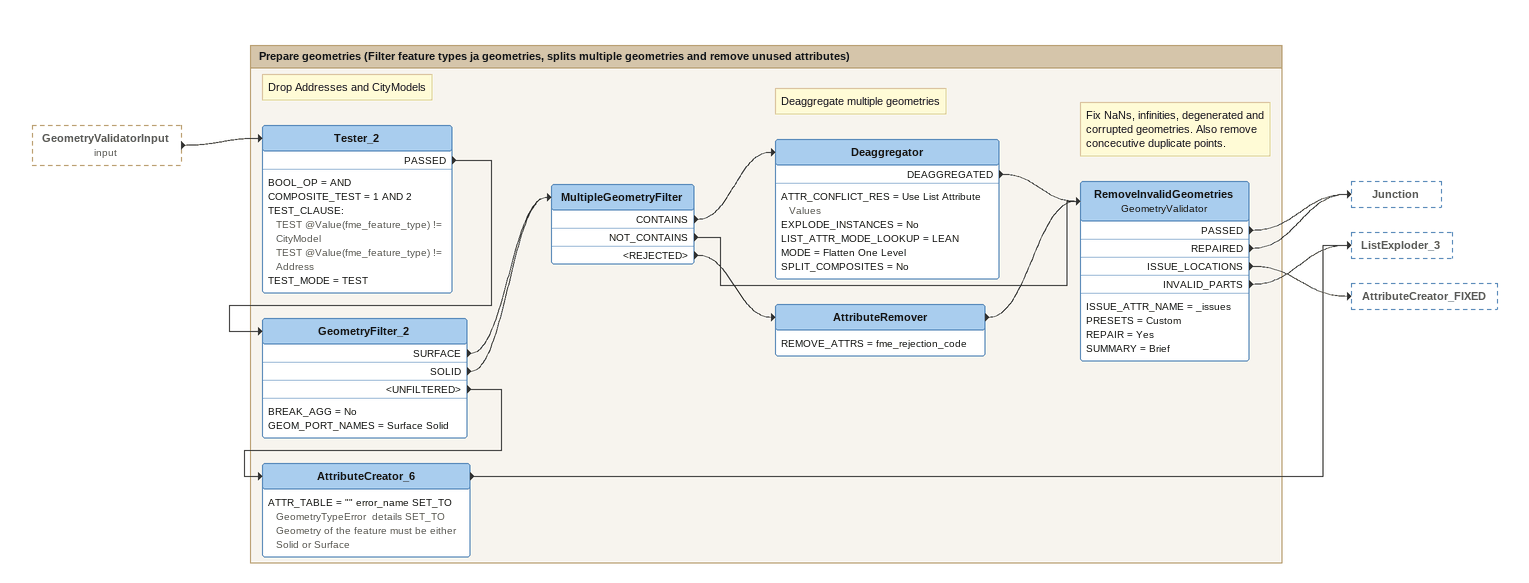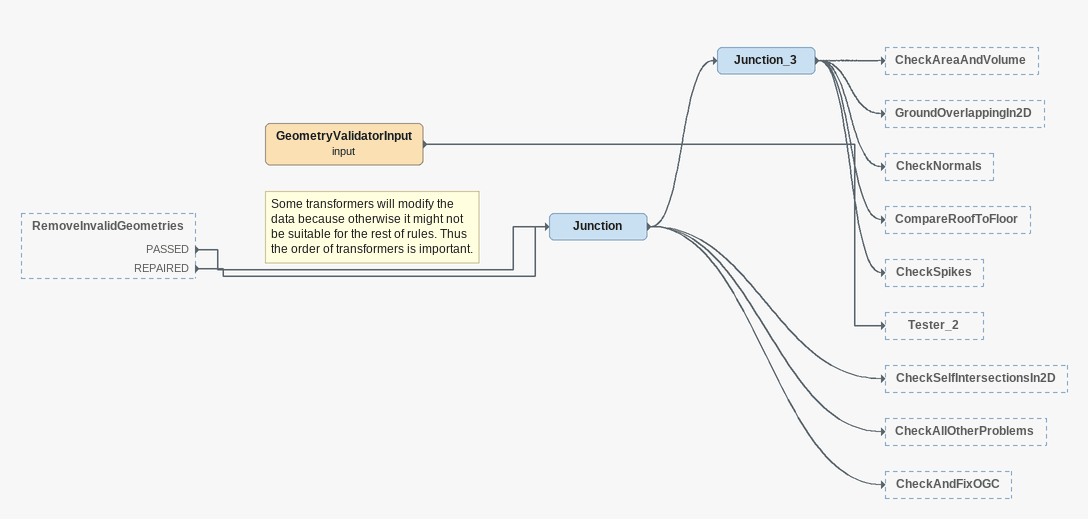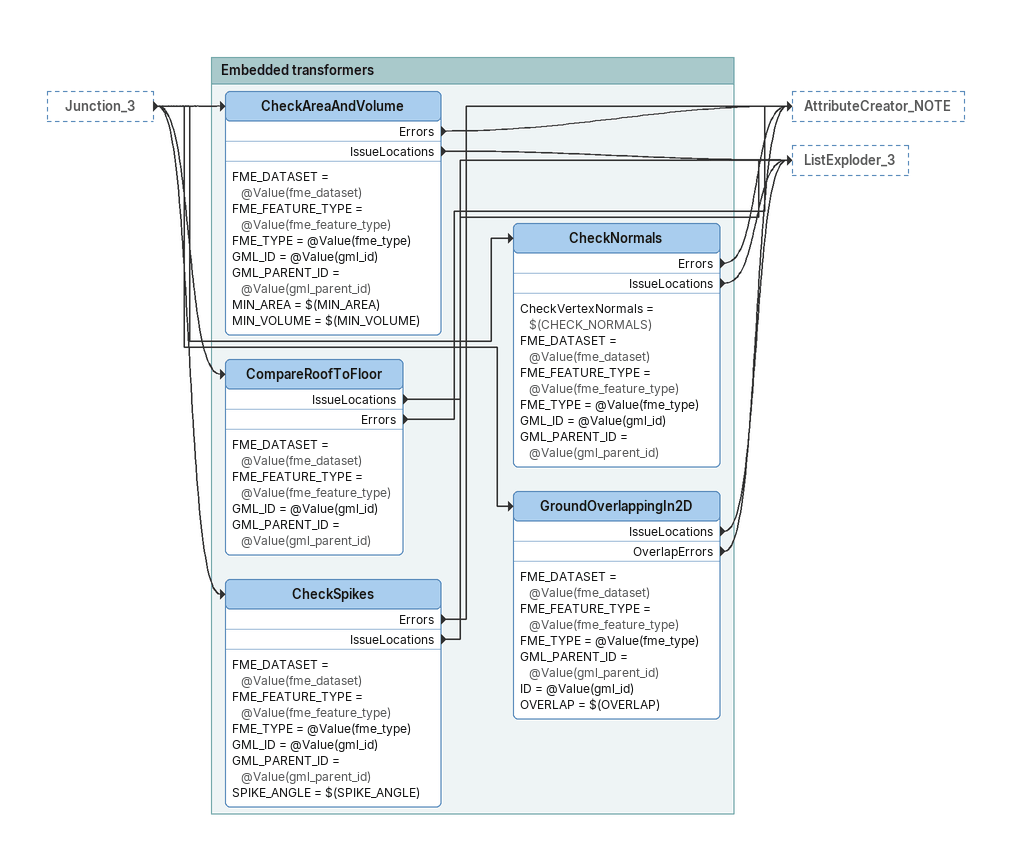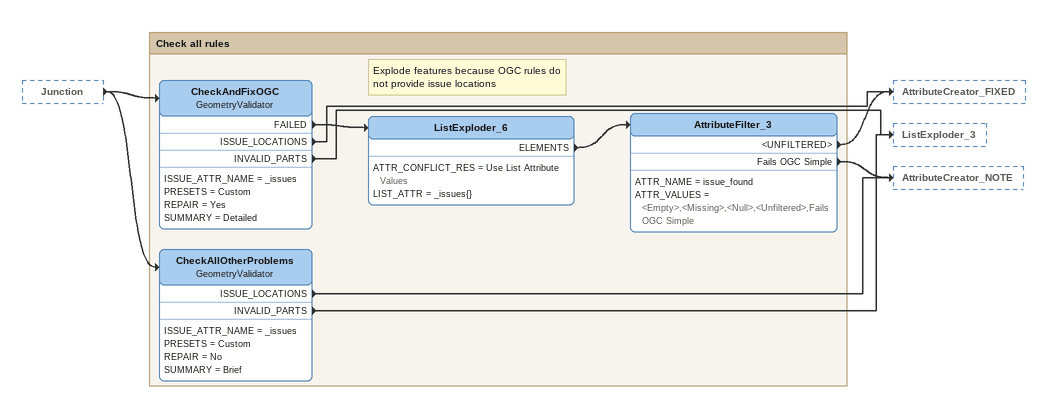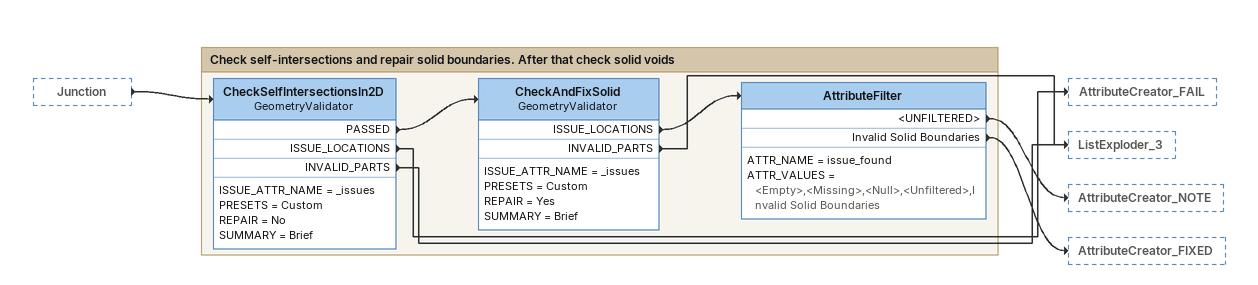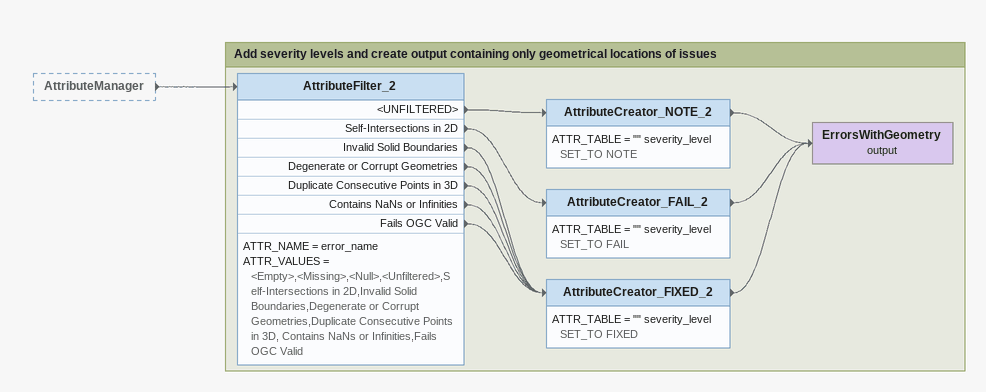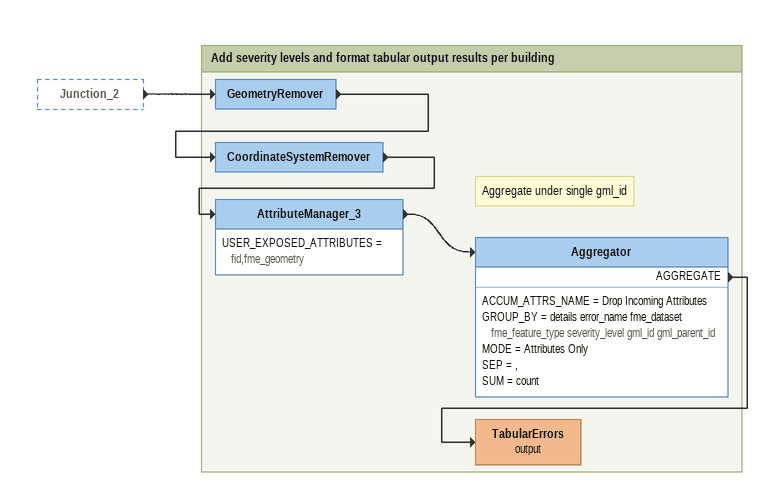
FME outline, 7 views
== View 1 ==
GeometryValidatorInput (input) [outside]
    -> Tester_2

Bookmark: Prepare geometries (Filter feature types ja geometries, splits multiple geometries and remove unused attributes)
Note: Drop Addresses and CityModels
Tester_2
    BOOL_OP = AND
    COMPOSITE_TEST = 1 AND 2
    TEST_CLAUSE:
      TEST @Value(fme_feature_type) != CityModel
      TEST @Value(fme_feature_type) != Address
    TEST_MODE = TEST
    PASSED -> GeometryFilter_2
GeometryFilter_2
    BREAK_AGG = No
    GEOM_PORT_NAMES = Surface Solid
    SURFACE -> MultipleGeometryFilter
    SOLID -> MultipleGeometryFilter
    <UNFILTERED> -> AttributeCreator_6
MultipleGeometryFilter
    CONTAINS -> Deaggregator
    NOT_CONTAINS -> RemoveInvalidGeometries
    <REJECTED> -> AttributeRemover
Note: Deaggregate multiple geometries
Deaggregator
    ATTR_CONFLICT_RES = Use List Attribute Values
    EXPLODE_INSTANCES = No
    LIST_ATTR_MODE_LOOKUP = LEAN
    MODE = Flatten One Level
    SPLIT_COMPOSITES = No
    DEAGGREGATED -> RemoveInvalidGeometries
AttributeRemover
    REMOVE_ATTRS = fme_rejection_code
    -> RemoveInvalidGeometries
Note: Fix NaNs, infinities, degenerated and corrupted geometries. Also remove concecutive duplicate points.
RemoveInvalidGeometries: GeometryValidator
    ISSUE_ATTR_NAME = _issues
    PRESETS = Custom
    REPAIR = Yes
    SUMMARY = Brief
    PASSED -> Junction
    REPAIRED -> Junction
    ISSUE_LOCATIONS -> AttributeCreator_FIXED
    INVALID_PARTS -> ListExploder_3
AttributeCreator_6
    ATTR_TABLE = "" error_name SET_TO GeometryTypeError  details SET_TO Geometry of the feature must be either Solid or Surface
    -> ListExploder_3

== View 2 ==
RemoveInvalidGeometries [outside]
    PASSED -> Junction
    REPAIRED -> Junction
Note: Some transformers will modify the data because otherwise it might not be suitable for the rest of rules. Thus the order of transformers is important.
GeometryValidatorInput (input)
    -> Tester_2
Junction
    -> CheckSelfIntersectionsIn2D
    -> Junction_3
    -> CheckAllOtherProblems
    -> CheckAndFixOGC
Junction_3
    -> CheckAreaAndVolume
    -> GroundOverlappingIn2D
    -> CheckNormals
    -> CompareRoofToFloor
    -> CheckSpikes

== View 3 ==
Junction_3 [outside]
    -> CheckAreaAndVolume
    -> GroundOverlappingIn2D
    -> CheckNormals
    -> CompareRoofToFloor
    -> CheckSpikes

Bookmark: Embedded transformers
CheckAreaAndVolume
    FME_DATASET = @Value(fme_dataset)
    FME_FEATURE_TYPE = @Value(fme_feature_type)
    FME_TYPE = @Value(fme_type)
    GML_ID = @Value(gml_id)
    GML_PARENT_ID = @Value(gml_parent_id)
    MIN_AREA = $(MIN_AREA)
    MIN_VOLUME = $(MIN_VOLUME)
    Errors -> AttributeCreator_NOTE
    IssueLocations -> ListExploder_3
CompareRoofToFloor
    FME_DATASET = @Value(fme_dataset)
    FME_FEATURE_TYPE = @Value(fme_feature_type)
    GML_ID = @Value(gml_id)
    GML_PARENT_ID = @Value(gml_parent_id)
    IssueLocations -> ListExploder_3
    Errors -> AttributeCreator_NOTE
CheckNormals
    CheckVertexNormals = $(CHECK_NORMALS)
    FME_DATASET = @Value(fme_dataset)
    FME_FEATURE_TYPE = @Value(fme_feature_type)
    FME_TYPE = @Value(fme_type)
    GML_ID = @Value(gml_id)
    GML_PARENT_ID = @Value(gml_parent_id)
    Errors -> AttributeCreator_NOTE
    IssueLocations -> ListExploder_3
CheckSpikes
    FME_DATASET = @Value(fme_dataset)
    FME_FEATURE_TYPE = @Value(fme_feature_type)
    FME_TYPE = @Value(fme_type)
    GML_ID = @Value(gml_id)
    GML_PARENT_ID = @Value(gml_parent_id)
    SPIKE_ANGLE = $(SPIKE_ANGLE)
    Errors -> AttributeCreator_NOTE
    IssueLocations -> ListExploder_3
GroundOverlappingIn2D
    FME_DATASET = @Value(fme_dataset)
    FME_FEATURE_TYPE = @Value(fme_feature_type)
    FME_TYPE = @Value(fme_type)
    GML_PARENT_ID = @Value(gml_parent_id)
    ID = @Value(gml_id)
    OVERLAP = $(OVERLAP)
    IssueLocations -> ListExploder_3
    OverlapErrors -> AttributeCreator_NOTE

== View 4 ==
Junction [outside]
    -> CheckAllOtherProblems
    -> CheckAndFixOGC

Bookmark: Check all rules
CheckAndFixOGC: GeometryValidator
    ISSUE_ATTR_NAME = _issues
    PRESETS = Custom
    REPAIR = Yes
    SUMMARY = Detailed
    FAILED -> ListExploder_6
    ISSUE_LOCATIONS -> AttributeCreator_FIXED
    INVALID_PARTS -> ListExploder_3
Note: Explode features because OGC rules do not provide issue locations
ListExploder_6
    ATTR_CONFLICT_RES = Use List Attribute Values
    LIST_ATTR = _issues{}
    ELEMENTS -> AttributeFilter_3
AttributeFilter_3
    ATTR_NAME = issue_found
    ATTR_VALUES = <Empty>,<Missing>,<Null>,<Unfiltered>,Fails OGC Simple
    <UNFILTERED> -> AttributeCreator_FIXED
    Fails OGC Simple -> AttributeCreator_NOTE
CheckAllOtherProblems: GeometryValidator
    ISSUE_ATTR_NAME = _issues
    PRESETS = Custom
    REPAIR = No
    SUMMARY = Brief
    ISSUE_LOCATIONS -> AttributeCreator_NOTE
    INVALID_PARTS -> ListExploder_3

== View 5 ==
Junction [outside]
    -> CheckSelfIntersectionsIn2D

Bookmark: Check self-intersections and repair solid boundaries. After that check solid voids
CheckSelfIntersectionsIn2D: GeometryValidator
    ISSUE_ATTR_NAME = _issues
    PRESETS = Custom
    REPAIR = No
    SUMMARY = Brief
    PASSED -> CheckAndFixSolid
    ISSUE_LOCATIONS -> AttributeCreator_FAIL
    INVALID_PARTS -> ListExploder_3
CheckAndFixSolid: GeometryValidator
    ISSUE_ATTR_NAME = _issues
    PRESETS = Custom
    REPAIR = Yes
    SUMMARY = Brief
    ISSUE_LOCATIONS -> AttributeFilter
    INVALID_PARTS -> ListExploder_3
AttributeFilter
    ATTR_NAME = issue_found
    ATTR_VALUES = <Empty>,<Missing>,<Null>,<Unfiltered>,Invalid Solid Boundaries
    <UNFILTERED> -> AttributeCreator_NOTE
    Invalid Solid Boundaries -> AttributeCreator_FIXED

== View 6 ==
AttributeManager [outside]
    -> AttributeFilter_2

Bookmark: Add severity levels and create output containing only geometrical locations of issues
AttributeFilter_2
    ATTR_NAME = error_name
    ATTR_VALUES = <Empty>,<Missing>,<Null>,<Unfiltered>,Self-Intersections in 2D,Invalid Solid Boundaries,Degenerate or Corrupt Geometries,Duplicate Consecutive Points in 3D, Contains NaNs or Infinities,Fails OGC Valid
    <UNFILTERED> -> AttributeCreator_NOTE_2
    Self-Intersections in 2D -> AttributeCreator_FAIL_2
    Invalid Solid Boundaries -> AttributeCreator_FIXED_2
    Degenerate or Corrupt Geometries -> AttributeCreator_FIXED_2
    Duplicate Consecutive Points in 3D -> AttributeCreator_FIXED_2
    Contains NaNs or Infinities -> AttributeCreator_FIXED_2
    Fails OGC Valid -> AttributeCreator_FIXED_2
AttributeCreator_NOTE_2
    ATTR_TABLE = "" severity_level SET_TO NOTE
    -> ErrorsWithGeometry (output)
AttributeCreator_FAIL_2
    ATTR_TABLE = "" severity_level SET_TO FAIL
    -> ErrorsWithGeometry (output)
AttributeCreator_FIXED_2
    ATTR_TABLE = "" severity_level SET_TO FIXED
    -> ErrorsWithGeometry (output)
ErrorsWithGeometry (output)

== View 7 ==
Junction_2 [outside]
    -> GeometryRemover

Bookmark: Add severity levels and format tabular output results per building
GeometryRemover
    -> CoordinateSystemRemover
CoordinateSystemRemover
    -> AttributeManager_3
AttributeManager_3
    USER_EXPOSED_ATTRIBUTES = fid,fme_geometry
    -> Aggregator
Note: Aggregate under single gml_id
Aggregator
    ACCUM_ATTRS_NAME = Drop Incoming Attributes
    GROUP_BY = details error_name fme_dataset fme_feature_type severity_level gml_id gml_parent_id
    MODE = Attributes Only
    SEP = ,
    SUM = count
    AGGREGATE -> TabularErrors (output)
TabularErrors (output)
